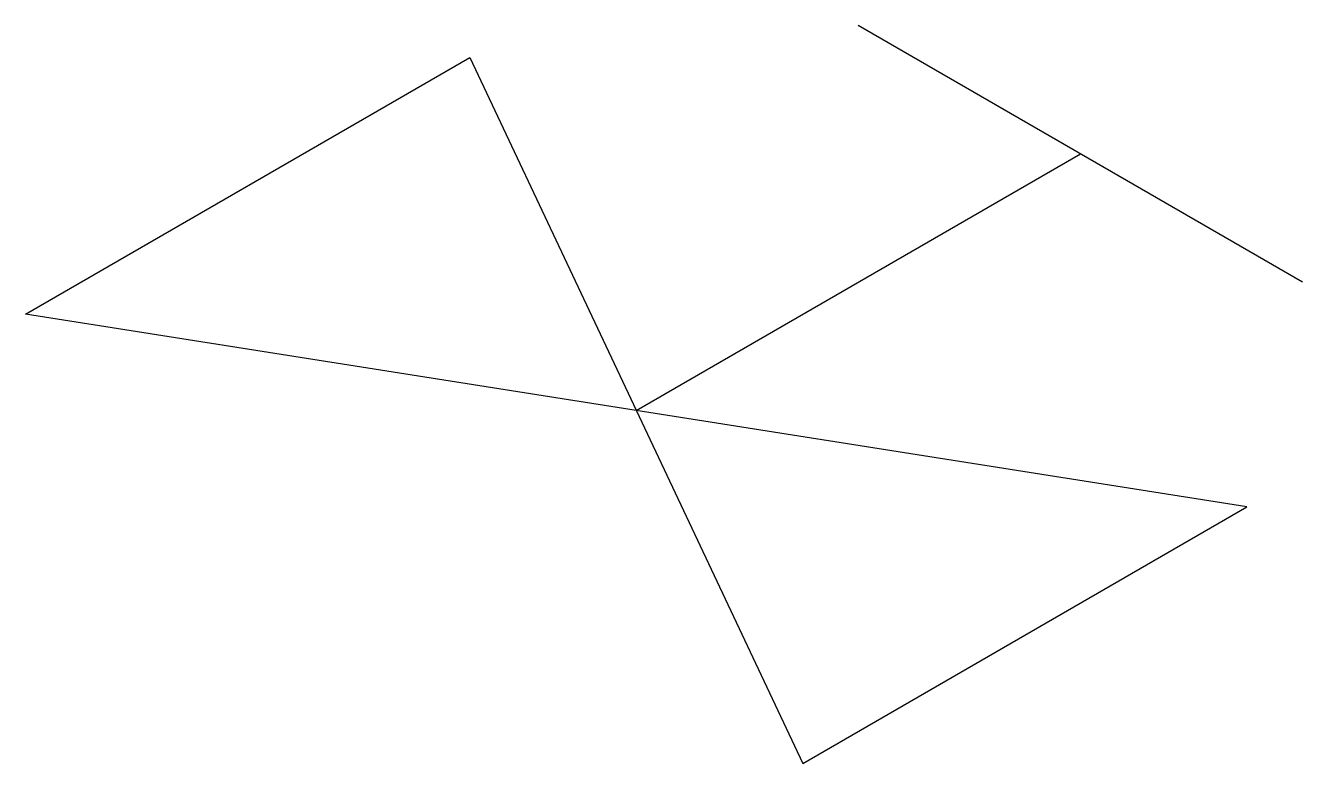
# Model space of a CAD drawing. Header units: millimetres. Extents: x -10043.354 to -10042.981, y -19.819 to -19.604.
import ezdxf

# ---------------------------------------------------------------- set-up
doc = ezdxf.new("R2010")
doc.units = ezdxf.units.MM
doc.layers.add('Tub_iso_bloqueios', color=2, linetype='Continuous')

msp = doc.modelspace()

# ---------------------------------------------------------------- linework, layer by layer
at = {"layer": 'Tub_iso_bloqueios', "color": 2}
msp.add_line((-10042.9805, -19.67875), (-10043.11041, -19.60375), dxfattribs=at)
at = {"layer": 'Tub_iso_bloqueios'}
for p, q in [((-10043.35398, -19.68813), (-10043.22407, -19.61313)), ((-10043.22407, -19.61313), (-10043.12664, -19.81938)), ((-10043.17536, -19.71625), (-10043.04545, -19.64125)), ((-10042.99674, -19.74438), (-10043.35398, -19.68813)), ((-10043.12664, -19.81938), (-10042.99674, -19.74438))]:
    msp.add_line(p, q, dxfattribs=at)

doc.saveas('drawing.dxf')
